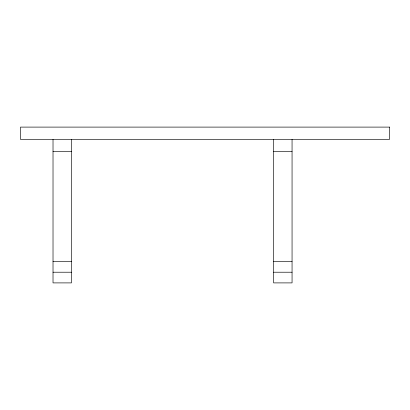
<?xml version="1.0" encoding="UTF-8"?>
<svg xmlns="http://www.w3.org/2000/svg" width="410" height="410" viewBox="0 0 410 410"><rect width="100%" height="100%" fill="white"/><g stroke="black" fill="none" stroke-linecap="round" stroke-linejoin="round"><path stroke-width="0.61" d="M53.018 151.444L71.468 151.444M273.608 151.444L292.058 151.444M53.018 261.544L71.468 261.544M273.608 261.544L292.058 261.544M53.018 272.219L71.468 272.219M273.608 272.219L292.058 272.219M292.058 139.4L292.058 282.9L273.608 282.9L273.608 139.4M71.468 139.4L71.468 282.9L53.018 282.9L53.018 139.4M389.5 127.1L20.5 127.1L20.5 139.4L389.5 139.4L389.5 127.1"/></g></svg>
